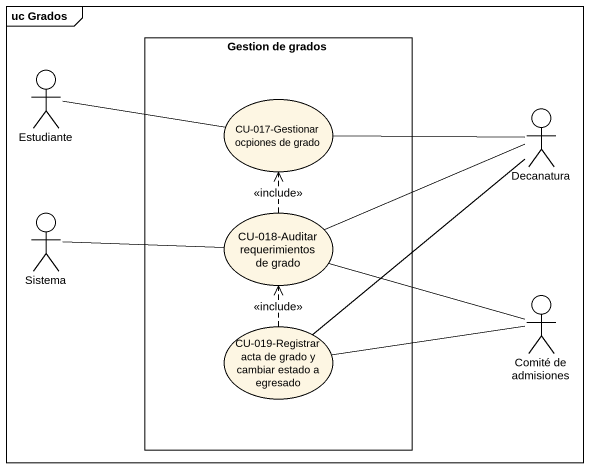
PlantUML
@startuml
mainframe uc Grados
rectangle "Gestion de grados" as Gestion_de_grados {
  usecase "CU-017-Gestionar ocpiones de grado" as CU_017_Gestionar_ocpiones
  usecase "CU-018-Auditar requerimientos de grado" as CU_018_Auditar
  usecase "CU-019-Registrar acta de grado y cambiar estado a egresado" as CU_019_Registrar_acta_de
}
actor Estudiante
actor Decanatura
actor Sistema
actor "Comité de admisiones" as Comité_de_admisiones
Estudiante -right- CU_017_Gestionar_ocpiones
Decanatura -left- CU_017_Gestionar_ocpiones
Decanatura -left- CU_018_Auditar
Decanatura -- CU_019_Registrar_acta_de
Sistema -right- CU_018_Auditar
CU_018_Auditar .up.> CU_017_Gestionar_ocpiones : <<include>>
Comité_de_admisiones -left- CU_018_Auditar
Comité_de_admisiones -left- CU_019_Registrar_acta_de
CU_019_Registrar_acta_de .up.> CU_018_Auditar : <<include>>
@enduml
